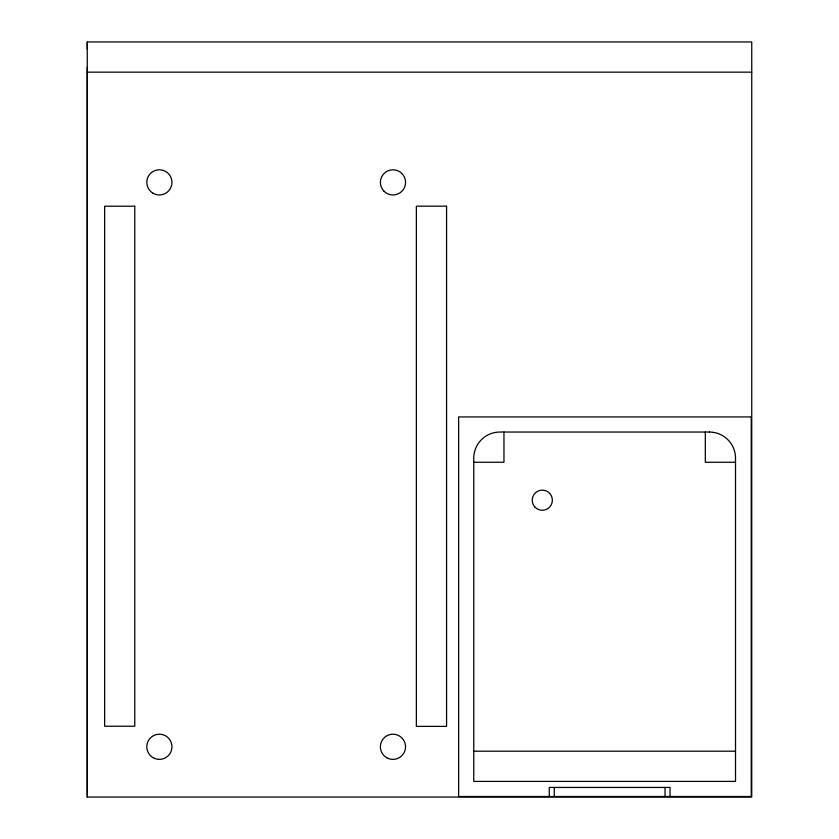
<?xml version="1.0" encoding="UTF-8"?>
<svg xmlns="http://www.w3.org/2000/svg" width="839" height="839" viewBox="0 0 839 839"><rect width="100%" height="100%" fill="white"/><g stroke="black" fill="none" stroke-linecap="round" stroke-linejoin="round"><path stroke-width="1.26" d="M87.266 67.12L87.256 797.05L751.744 797.05L751.744 41.95L87.256 41.95L87.256 797.05M87.266 49.144L87.266 41.95M87.266 72.154L751.744 72.154M473.752 462.247L503.956 462.247L503.956 432.043M735.52 462.247L705.316 462.247L705.316 432.043M473.752 751.199L735.52 751.199M670.078 796.505L670.078 787.443L549.262 787.443L549.262 796.505M665.044 787.443L665.044 796.505M554.296 787.443L554.296 796.505M134.764 206.205L104.644 206.205L104.644 726.228L134.764 726.228L134.764 206.205M446.568 206.174L416.364 206.174L416.364 726.375L446.568 726.375L446.568 206.174M751.241 416.941L458.65 416.941L458.65 796.505L751.241 796.505L751.241 416.941M709.343 432.043L499.929 432.043A26.177 26.177 0 0 0 473.752 458.22L473.752 781.403L735.52 781.403L735.52 458.22A26.177 26.177 0 0 0 709.343 432.043M386.664 757.69A12.585 12.585 0 0 0 405.541 746.794A12.585 12.585 0 0 0 386.664 735.897A12.585 12.585 0 0 0 386.664 757.69M153.086 757.69A12.585 12.585 0 0 0 171.964 746.794A12.585 12.585 0 0 0 153.086 735.897A12.585 12.585 0 0 0 153.086 757.69M153.086 193.264A12.585 12.585 0 0 0 171.964 182.367A12.585 12.585 0 0 0 153.086 171.471A12.585 12.585 0 0 0 153.086 193.264M384.084 191.271A12.585 12.585 0 0 0 405.132 185.629A12.585 12.585 0 0 0 389.726 170.223A12.585 12.585 0 0 0 384.084 191.271M535.177 507.322A10.068 10.068 0 0 0 552.02 502.802A10.068 10.068 0 0 0 539.687 490.479A10.068 10.068 0 0 0 535.177 507.322"/></g></svg>
